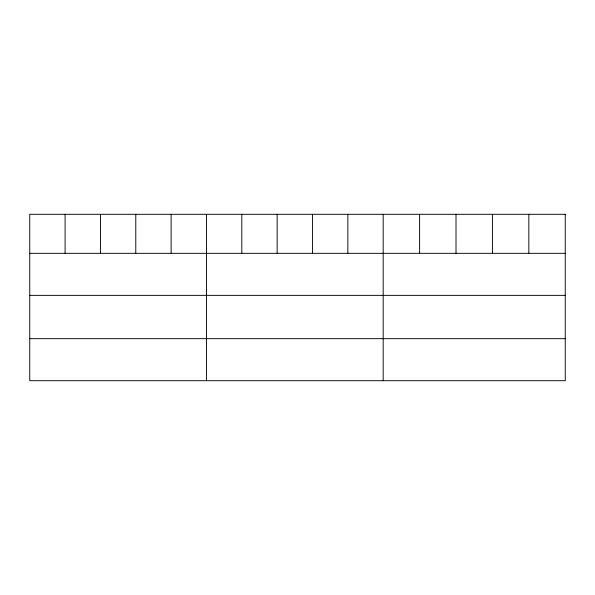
<?xml version="1.0" encoding="UTF-8"?>
<svg xmlns="http://www.w3.org/2000/svg" width="595" height="595" viewBox="0 0 595 595"><rect width="100%" height="100%" fill="white"/><g stroke="black" fill="none" stroke-linecap="round" stroke-linejoin="round"><path stroke-width="0.89" d="M29.75 253.329L565.25 253.329M29.75 295.358L565.25 295.358M29.75 338.667L565.25 338.667M528.836 214.297L528.836 253.329M492.422 214.297L492.422 253.329M456.008 214.297L456.008 253.329M419.594 214.297L419.594 253.329M383.18 214.297L383.18 380.703M347.837 214.297L347.837 253.329M312.494 214.297L312.494 253.329M277.151 214.297L277.151 253.329M241.808 214.297L241.808 253.329M206.465 214.297L206.465 380.703M171.122 214.297L171.122 253.329M135.779 214.297L135.779 253.329M100.436 214.297L100.436 253.329M65.093 214.297L65.093 253.329M565.25 214.297L29.75 214.297L29.75 380.703L565.25 380.703L565.25 214.297"/></g></svg>
